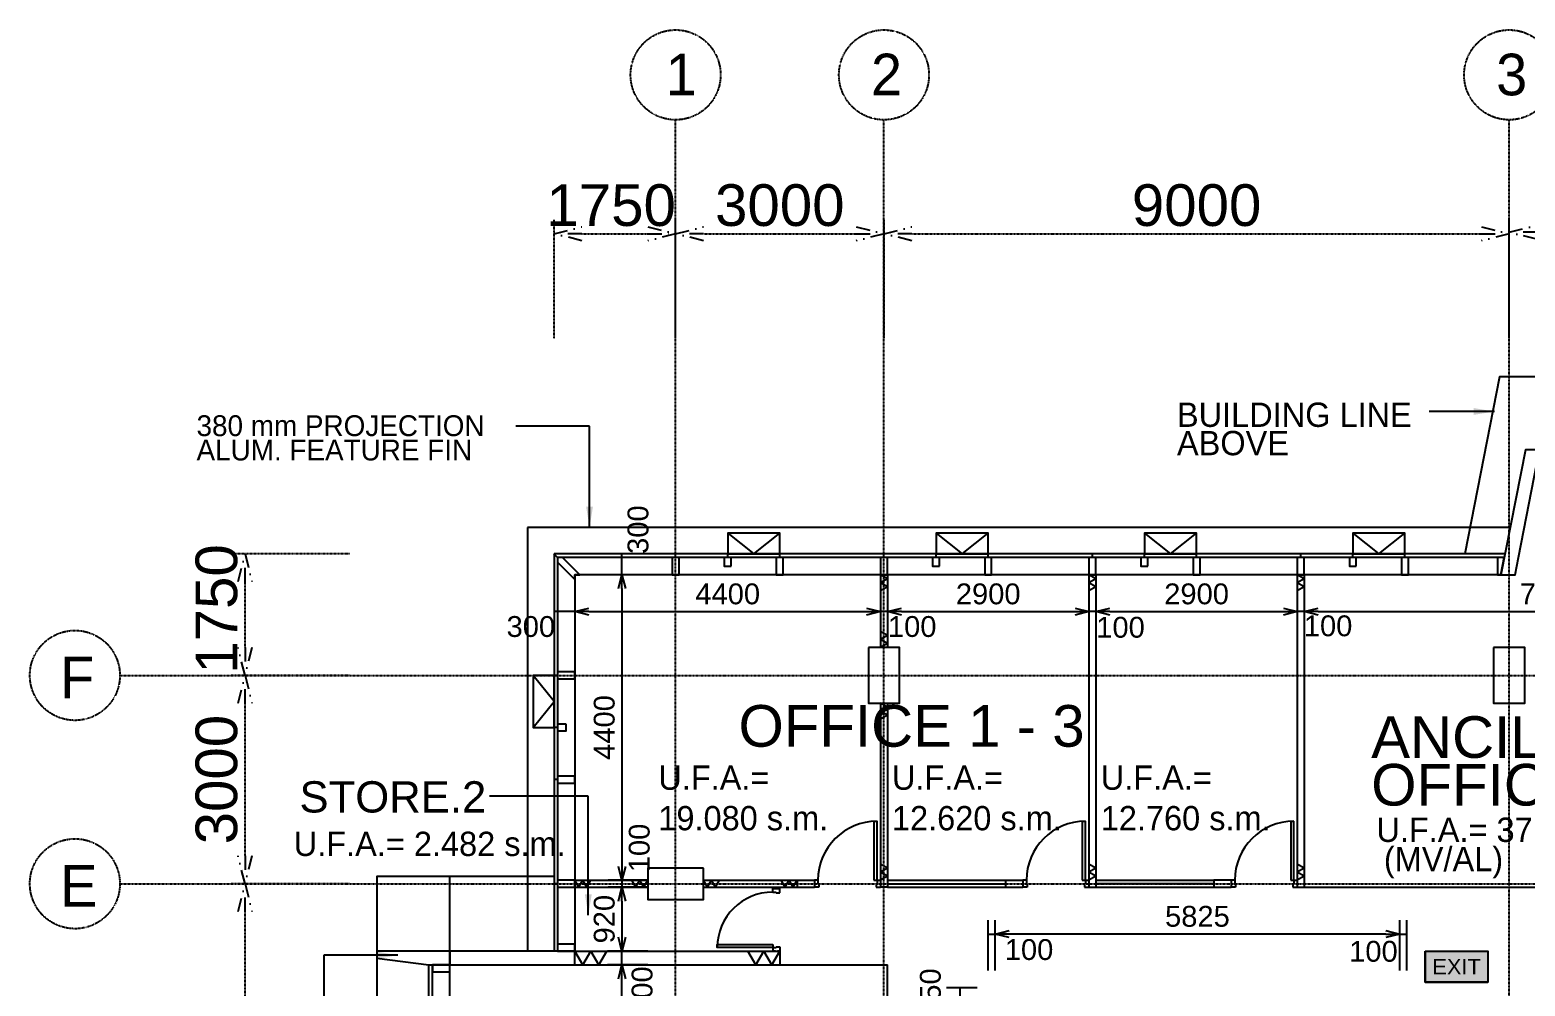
# Model space of a CAD drawing. Header units: millimetres. Extents: x 493 to 50177, y 313 to 55316.
# Drawn here: x 493 to 22018, y 38711 to 52480 of the extents above; entities that cross this region are included whole.
import ezdxf
from ezdxf.enums import TextEntityAlignment as Align

# ---------------------------------------------------------------- set-up
doc = ezdxf.new("R2010")
doc.units = ezdxf.units.MM
doc.linetypes.add('DASHDOT', pattern=[1, 0.5, -0.25, 0, -0.25])
doc.layers.get('0').update_dxf_attribs({"color": 8})
doc.layers.get('Defpoints').update_dxf_attribs({"color": 8})
for name, color, linetype in [('DLN020__', 8, 'DASHDOT'), ('DLN030', 8, 'Continuous'), ('DLN040__', 8, 'Continuous'), ('DLN041_1', 8, 'Continuous'), ('DLN041__', 8, 'Continuous'), ('DLN061__1', 8, 'Continuous'), ('DLN210__', 8, 'Continuous'), ('DLN220__', 8, 'Continuous'), ('DLN280__', 8, 'Continuous'), ('DLN314__', 8, 'Continuous'), ('DLN324__', 8, 'Continuous'), ('DLN325__', 8, 'Continuous'), ('DLN580__', 8, 'Continuous'), ('FITDOOR', 8, 'Continuous'), ('FS-10', 8, 'Continuous')]:
    doc.layers.add(name, color=color, linetype=linetype)
doc.styles.add('ROMANS', font='swissl.ttf')
doc.styles.add('SWIS721LT450', font='swissl.ttf')
doc.styles.add('SWIS721LT750', font='swissl.ttf')
doc.styles.add('test_IAS_STRUCTURE$0$A_IAS_GRID$0$Standard', font='txt')
doc.dimstyles.new('INTDIM', dxfattribs={"dimscale": 200, "dimtxt": 2.25, "dimasz": 1.5, "dimexe": 1, "dimexo": 0, "dimgap": 1, "dimtad": 1, "dimdec": 0, "dimrnd": 1, "dimzin": 1, "dimdsep": 46, "dimtxsty": 'SWIS721LT450', "dimcen": 1, "dimclrd": 256, "dimclre": 256, "dimclrt": 256, "dimaunit": 1, "dimadec": 3, "dimazin": 0, "dimtfac": 1, "dimtdec": 0, "dimtix": 1, "dimtmove": 2, "dimatfit": 0, "dimfxl": 1, "dimtolj": 1, "dimtzin": 0, "dimarcsym": 0})

# ---------------------------------------------------------------- blocks, each defined once
blk = doc.blocks.new('DIMARR')
for p, q in [((-1, 0.25), (0, 0)), ((-1, 0), (0, 0)), ((0, 0), (-1, -0.25))]:
    blk.add_line(p, q)
blk = doc.blocks.new('*D230')
at = {"layer": 'Defpoints', "color": 0, "transparency": 16777216}
for p in [(12789, 49545), (9789, 47837), (12789, 47837)]:
    blk.add_point(p, dxfattribs=at)
at = {"layer": 'DLN020__', "lineweight": -2, "transparency": 16777216}
for p, q in [((9789, 48037), (9789, 49745)), ((12789, 48037), (12789, 49745)), ((10189, 49545), (12389, 49545))]:
    blk.add_line(p, q, dxfattribs=at)
at = {"layer": 'DLN020__', "lineweight": -2, "transparency": 16777216, "xscale": 400, "yscale": 400, "zscale": 400, "rotation": 180}
blk.add_blockref('DIMARR', (9789, 49545), dxfattribs=at)
at = {"layer": 'DLN020__', "lineweight": -2, "transparency": 16777216, "xscale": 400, "yscale": 400, "zscale": 400}
blk.add_blockref('DIMARR', (12789, 49545), dxfattribs=at)
at = {"layer": 'DLN020__', "transparency": 16777216, "insert": (11289, 49953), "char_height": 600, "attachment_point": 5, "style": 'SWIS721LT450'}
blk.add_mtext('\\A1;3000', dxfattribs=at)
blk = doc.blocks.new('*D231')
at = {"layer": 'Defpoints', "color": 0, "transparency": 16777216}
for p in [(21789, 49545), (12789, 47837), (21789, 47837)]:
    blk.add_point(p, dxfattribs=at)
at = {"layer": 'DLN020__', "lineweight": -2, "transparency": 16777216}
for p, q in [((12789, 48037), (12789, 49745)), ((21789, 48037), (21789, 49745)), ((13189, 49545), (21389, 49545))]:
    blk.add_line(p, q, dxfattribs=at)
at = {"layer": 'DLN020__', "lineweight": -2, "transparency": 16777216, "xscale": 400, "yscale": 400, "zscale": 400, "rotation": 180}
blk.add_blockref('DIMARR', (12789, 49545), dxfattribs=at)
at = {"layer": 'DLN020__', "lineweight": -2, "transparency": 16777216, "xscale": 400, "yscale": 400, "zscale": 400}
blk.add_blockref('DIMARR', (21789, 49545), dxfattribs=at)
at = {"layer": 'DLN020__', "transparency": 16777216, "insert": (17289, 49953), "char_height": 600, "attachment_point": 5, "style": 'SWIS721LT450'}
blk.add_mtext('\\A1;9000', dxfattribs=at)
blk = doc.blocks.new('*D232')
at = {"layer": 'Defpoints', "color": 0, "transparency": 16777216}
for p in [(29289, 49566), (29289, 48158), (21789, 47837)]:
    blk.add_point(p, dxfattribs=at)
at = {"layer": 'DLN020__', "lineweight": -2, "transparency": 16777216}
for p, q in [((21789, 48037), (21789, 49766)), ((29289, 48358), (29289, 49766)), ((22189, 49566), (28889, 49566))]:
    blk.add_line(p, q, dxfattribs=at)
at = {"layer": 'DLN020__', "lineweight": -2, "transparency": 16777216, "xscale": 400, "yscale": 400, "zscale": 400, "rotation": 180}
blk.add_blockref('DIMARR', (21789, 49566), dxfattribs=at)
at = {"layer": 'DLN020__', "lineweight": -2, "transparency": 16777216, "xscale": 400, "yscale": 400, "zscale": 400}
blk.add_blockref('DIMARR', (29289, 49566), dxfattribs=at)
at = {"layer": 'DLN020__', "transparency": 16777216, "insert": (25539, 49975), "char_height": 600, "attachment_point": 5, "style": 'SWIS721LT450'}
blk.add_mtext('\\A1;7500', dxfattribs=at)
blk = doc.blocks.new('*D238')
at = {"layer": 'Defpoints', "color": 0, "transparency": 16777216}
for p in [(3590, 40185), (5299, 40185), (5299, 32685)]:
    blk.add_point(p, dxfattribs=at)
at = {"layer": 'DLN020__', "lineweight": -2, "transparency": 16777216}
for p, q in [((5099, 40185), (3390, 40185)), ((3590, 33085), (3590, 39785)), ((5099, 32685), (3390, 32685))]:
    blk.add_line(p, q, dxfattribs=at)
at = {"layer": 'DLN020__', "lineweight": -2, "transparency": 16777216, "xscale": 400, "yscale": 400, "zscale": 400}
for p, rotation in [((3590, 40185), 90), ((3590, 32685), 270)]:
    blk.add_blockref('DIMARR', p, dxfattribs=dict(at, rotation=rotation))
at = {"layer": 'DLN020__', "transparency": 16777216, "insert": (3182, 36435), "char_height": 600, "attachment_point": 5, "rotation": 90, "style": 'SWIS721LT450'}
blk.add_mtext('\\A1;7500', dxfattribs=at)
blk = doc.blocks.new('*D239')
at = {"layer": 'Defpoints', "color": 0, "transparency": 16777216}
for p in [(3590, 43185), (5299, 43185), (5299, 40185)]:
    blk.add_point(p, dxfattribs=at)
at = {"layer": 'DLN020__', "lineweight": -2, "transparency": 16777216}
for p, q in [((5099, 43185), (3390, 43185)), ((3590, 40585), (3590, 42785)), ((5099, 40185), (3390, 40185))]:
    blk.add_line(p, q, dxfattribs=at)
at = {"layer": 'DLN020__', "lineweight": -2, "transparency": 16777216, "xscale": 400, "yscale": 400, "zscale": 400}
for p, rotation in [((3590, 43185), 90), ((3590, 40185), 270)]:
    blk.add_blockref('DIMARR', p, dxfattribs=dict(at, rotation=rotation))
at = {"layer": 'DLN020__', "transparency": 16777216, "insert": (3182, 41685), "char_height": 600, "attachment_point": 5, "rotation": 90, "style": 'SWIS721LT450'}
blk.add_mtext('\\A1;3000', dxfattribs=at)
blk = doc.blocks.new('*D240')
at = {"layer": 'Defpoints', "color": 0, "transparency": 16777216}
for p in [(9789, 49545), (8039, 47837), (9789, 47837)]:
    blk.add_point(p, dxfattribs=at)
at = {"layer": 'DLN020__', "lineweight": -2, "transparency": 16777216}
for p, q in [((8039, 48037), (8039, 49745)), ((9789, 48037), (9789, 49745)), ((8439, 49545), (9389, 49545))]:
    blk.add_line(p, q, dxfattribs=at)
at = {"layer": 'DLN020__', "lineweight": -2, "transparency": 16777216, "xscale": 400, "yscale": 400, "zscale": 400, "rotation": 180}
blk.add_blockref('DIMARR', (8039, 49545), dxfattribs=at)
at = {"layer": 'DLN020__', "lineweight": -2, "transparency": 16777216, "xscale": 400, "yscale": 400, "zscale": 400}
blk.add_blockref('DIMARR', (9789, 49545), dxfattribs=at)
at = {"layer": 'DLN020__', "transparency": 16777216, "insert": (8861, 49953), "char_height": 600, "attachment_point": 5, "style": 'SWIS721LT450'}
blk.add_mtext('\\A1;1750', dxfattribs=at)
blk = doc.blocks.new('*D242')
at = {"layer": 'Defpoints', "color": 0, "transparency": 16777216}
for p in [(3590, 44935), (5299, 44935), (5299, 43185)]:
    blk.add_point(p, dxfattribs=at)
at = {"layer": 'DLN020__', "lineweight": -2, "transparency": 16777216}
for p, q in [((5099, 44935), (3390, 44935)), ((3590, 43585), (3590, 44535)), ((5099, 43185), (3390, 43185))]:
    blk.add_line(p, q, dxfattribs=at)
at = {"layer": 'DLN020__', "lineweight": -2, "transparency": 16777216, "xscale": 400, "yscale": 400, "zscale": 400}
for p, rotation in [((3590, 44935), 90), ((3590, 43185), 270)]:
    blk.add_blockref('DIMARR', p, dxfattribs=dict(at, rotation=rotation))
at = {"layer": 'DLN020__', "transparency": 16777216, "insert": (3182, 44142), "char_height": 600, "attachment_point": 5, "rotation": 90, "style": 'SWIS721LT450'}
blk.add_mtext('\\A1;1750', dxfattribs=at)
blk = doc.blocks.new('DR1CR2')
at = {"layer": 'FITDOOR'}
for p, q in [((-50, 0), (-50, -50)), ((-50, 0), (0, 0)), ((0, 0), (0, -25)), ((-62.5, -50), (-50, -50)), ((-62.5, -50), (-62.5, -100)), ((-62.5, -100), (0, -100)), ((-12, -25), (0, -25)), ((-12, -75), (0, -75)), ((0, -75), (0, -100))]:
    blk.add_line(p, q, dxfattribs=at)
blk = doc.blocks.new('DR1AD')
at = {"layer": 'FITDOOR'}
for p, q in [((-45, 1), (0, 1)), ((-45, 1), (-45, 0)), ((0, 0), (0, 1)), ((-45, 0), (0, 0))]:
    blk.add_line(p, q, dxfattribs=at)
blk = doc.blocks.new('DR1AM')
at = {"layer": 'FITDOOR'}
blk.add_arc((0, 0), 1, 90, 180, dxfattribs=at)
blk = doc.blocks.new('DR1CL2')
at = {"layer": 'FITDOOR'}
for p, q in [((50, 0), (0, 0)), ((0, 0), (0, -25)), ((50, 0), (50, -50)), ((12, -25), (0, -25)), ((0, -75), (0, -100)), ((12, -75), (0, -75)), ((62.5, -100), (0, -100)), ((62.5, -50), (50, -50)), ((62.5, -50), (62.5, -100))]:
    blk.add_line(p, q, dxfattribs=at)
blk = doc.blocks.new('*D257')
at = {"layer": 'Defpoints', "color": 0, "transparency": 16777216}
for p in [(8339, 44685), (12739, 44685), (12739, 44103)]:
    blk.add_point(p, dxfattribs=at)
at = {"layer": 'DLN030', "lineweight": -2, "transparency": 16777216}
for p, q in [((8339, 44485), (8339, 43903)), ((12739, 44485), (12739, 43903)), ((8539, 44103), (12539, 44103))]:
    blk.add_line(p, q, dxfattribs=at)
at = {"layer": 'DLN030', "lineweight": -2, "transparency": 16777216, "xscale": 200, "yscale": 200, "zscale": 200, "rotation": 180}
blk.add_blockref('DIMARR', (8339, 44103), dxfattribs=at)
at = {"layer": 'DLN030', "lineweight": -2, "transparency": 16777216, "xscale": 200, "yscale": 200, "zscale": 200}
blk.add_blockref('DIMARR', (12739, 44103), dxfattribs=at)
at = {"layer": 'DLN030', "transparency": 16777216, "insert": (10539, 44357), "char_height": 300, "attachment_point": 5, "style": 'SWIS721LT450'}
blk.add_mtext('\\A1;4400', dxfattribs=at)
blk = doc.blocks.new('*D258')
at = {"layer": 'Defpoints', "color": 0, "transparency": 16777216}
for p in [(12739, 44685), (12839, 44685), (12739, 44103)]:
    blk.add_point(p, dxfattribs=at)
at = {"layer": 'DLN030', "lineweight": -2, "transparency": 16777216}
for p, q in [((12739, 44485), (12739, 43903)), ((12839, 44485), (12839, 43903)), ((12839, 44103), (12739, 44103))]:
    blk.add_line(p, q, dxfattribs=at)
at = {"layer": 'DLN030', "transparency": 16777216, "insert": (13195, 43887), "char_height": 300, "attachment_point": 5, "style": 'SWIS721LT450'}
blk.add_mtext('\\A1;100', dxfattribs=at)
blk = doc.blocks.new('*D259')
at = {"layer": 'Defpoints', "color": 0, "transparency": 16777216}
for p in [(12839, 44685), (15739, 44685), (15739, 44103)]:
    blk.add_point(p, dxfattribs=at)
at = {"layer": 'DLN030', "lineweight": -2, "transparency": 16777216}
for p, q in [((12839, 44485), (12839, 43903)), ((15739, 44485), (15739, 43903)), ((13039, 44103), (15539, 44103))]:
    blk.add_line(p, q, dxfattribs=at)
at = {"layer": 'DLN030', "lineweight": -2, "transparency": 16777216, "xscale": 200, "yscale": 200, "zscale": 200, "rotation": 180}
blk.add_blockref('DIMARR', (12839, 44103), dxfattribs=at)
at = {"layer": 'DLN030', "lineweight": -2, "transparency": 16777216, "xscale": 200, "yscale": 200, "zscale": 200}
blk.add_blockref('DIMARR', (15739, 44103), dxfattribs=at)
at = {"layer": 'DLN030', "transparency": 16777216, "insert": (14289, 44357), "char_height": 300, "attachment_point": 5, "style": 'SWIS721LT450'}
blk.add_mtext('\\A1;2900', dxfattribs=at)
blk = doc.blocks.new('*D260')
at = {"layer": 'Defpoints', "color": 0, "transparency": 16777216}
for p in [(15739, 44685), (15839, 44685), (15739, 44103)]:
    blk.add_point(p, dxfattribs=at)
at = {"layer": 'DLN030', "lineweight": -2, "transparency": 16777216}
for p, q in [((15739, 44485), (15739, 43903)), ((15839, 44485), (15839, 43903)), ((15839, 44103), (15739, 44103))]:
    blk.add_line(p, q, dxfattribs=at)
at = {"layer": 'DLN030', "transparency": 16777216, "insert": (16194, 43876), "char_height": 300, "attachment_point": 5, "style": 'SWIS721LT450'}
blk.add_mtext('\\A1;100', dxfattribs=at)
blk = doc.blocks.new('*D261')
at = {"layer": 'Defpoints', "color": 0, "transparency": 16777216}
for p in [(15839, 44685), (18739, 44685), (18739, 44103)]:
    blk.add_point(p, dxfattribs=at)
at = {"layer": 'DLN030', "lineweight": -2, "transparency": 16777216}
for p, q in [((15839, 44485), (15839, 43903)), ((18739, 44485), (18739, 43903)), ((16039, 44103), (18539, 44103))]:
    blk.add_line(p, q, dxfattribs=at)
at = {"layer": 'DLN030', "lineweight": -2, "transparency": 16777216, "xscale": 200, "yscale": 200, "zscale": 200, "rotation": 180}
blk.add_blockref('DIMARR', (15839, 44103), dxfattribs=at)
at = {"layer": 'DLN030', "lineweight": -2, "transparency": 16777216, "xscale": 200, "yscale": 200, "zscale": 200}
blk.add_blockref('DIMARR', (18739, 44103), dxfattribs=at)
at = {"layer": 'DLN030', "transparency": 16777216, "insert": (17289, 44357), "char_height": 300, "attachment_point": 5, "style": 'SWIS721LT450'}
blk.add_mtext('\\A1;2900', dxfattribs=at)
blk = doc.blocks.new('*D262')
at = {"layer": 'Defpoints', "color": 0, "transparency": 16777216}
for p in [(18739, 44685), (18839, 44685), (18739, 44103)]:
    blk.add_point(p, dxfattribs=at)
at = {"layer": 'DLN030', "lineweight": -2, "transparency": 16777216}
for p, q in [((18739, 44485), (18739, 43903)), ((18839, 44485), (18839, 43903)), ((18839, 44103), (18739, 44103))]:
    blk.add_line(p, q, dxfattribs=at)
at = {"layer": 'DLN030', "transparency": 16777216, "insert": (19182, 43897), "char_height": 300, "attachment_point": 5, "style": 'SWIS721LT450'}
blk.add_mtext('\\A1;100', dxfattribs=at)
blk = doc.blocks.new('*D263')
at = {"layer": 'Defpoints', "color": 0, "transparency": 16777216}
for p in [(18839, 44685), (25975, 44685), (25975, 44103)]:
    blk.add_point(p, dxfattribs=at)
at = {"layer": 'DLN030', "lineweight": -2, "transparency": 16777216}
for p, q in [((18839, 44485), (18839, 43903)), ((25975, 44485), (25975, 43903)), ((19039, 44103), (25775, 44103))]:
    blk.add_line(p, q, dxfattribs=at)
at = {"layer": 'DLN030', "lineweight": -2, "transparency": 16777216, "xscale": 200, "yscale": 200, "zscale": 200, "rotation": 180}
blk.add_blockref('DIMARR', (18839, 44103), dxfattribs=at)
at = {"layer": 'DLN030', "lineweight": -2, "transparency": 16777216, "xscale": 200, "yscale": 200, "zscale": 200}
blk.add_blockref('DIMARR', (25975, 44103), dxfattribs=at)
at = {"layer": 'DLN030', "transparency": 16777216, "insert": (22407, 44357), "char_height": 300, "attachment_point": 5, "style": 'SWIS721LT450'}
blk.add_mtext('\\A1;7136', dxfattribs=at)
blk = doc.blocks.new('*D284')
at = {"layer": 'Defpoints', "color": 0, "transparency": 16777216}
for p in [(9017, 39015), (9590, 39015), (9590, 31365)]:
    blk.add_point(p, dxfattribs=at)
at = {"layer": 'DLN030', "lineweight": -2, "transparency": 16777216}
for p, q in [((9390, 39015), (8817, 39015)), ((9017, 31565), (9017, 38815)), ((9390, 31365), (8817, 31365))]:
    blk.add_line(p, q, dxfattribs=at)
at = {"layer": 'DLN030', "lineweight": -2, "transparency": 16777216, "xscale": 200, "yscale": 200, "zscale": 200}
for p, rotation in [((9017, 39015), 90), ((9017, 31365), 270)]:
    blk.add_blockref('DIMARR', p, dxfattribs=dict(at, rotation=rotation))
at = {"layer": 'DLN030', "transparency": 16777216, "insert": (8763, 35190), "char_height": 300, "attachment_point": 5, "rotation": 90, "style": 'SWIS721LT450'}
blk.add_mtext('\\A1;7650', dxfattribs=at)
blk = doc.blocks.new('*D285')
at = {"layer": 'Defpoints', "color": 0, "transparency": 16777216}
for p in [(9581, 39215), (9008, 39015), (9581, 39015)]:
    blk.add_point(p, dxfattribs=at)
at = {"layer": 'DLN030', "lineweight": -2, "transparency": 16777216}
for p, q in [((9381, 39215), (8808, 39215)), ((9008, 39215), (9008, 39015)), ((9381, 39015), (8808, 39015))]:
    blk.add_line(p, q, dxfattribs=at)
at = {"layer": 'DLN030', "transparency": 16777216, "insert": (9308, 38646), "char_height": 300, "attachment_point": 5, "rotation": 90, "style": 'SWIS721LT450'}
blk.add_mtext('\\A1;200', dxfattribs=at)
blk = doc.blocks.new('*D286')
at = {"layer": 'Defpoints', "color": 0, "transparency": 16777216}
for p in [(9590, 40135), (9017, 39215), (9590, 39215)]:
    blk.add_point(p, dxfattribs=at)
at = {"layer": 'DLN030', "lineweight": -2, "transparency": 16777216}
for p, q in [((9390, 40135), (8817, 40135)), ((9017, 39935), (9017, 39415)), ((9390, 39215), (8817, 39215))]:
    blk.add_line(p, q, dxfattribs=at)
at = {"layer": 'DLN030', "lineweight": -2, "transparency": 16777216, "xscale": 200, "yscale": 200, "zscale": 200}
for p, rotation in [((9017, 40135), 90), ((9017, 39215), 270)]:
    blk.add_blockref('DIMARR', p, dxfattribs=dict(at, rotation=rotation))
at = {"layer": 'DLN030', "transparency": 16777216, "insert": (8763, 39675), "char_height": 300, "attachment_point": 5, "rotation": 90, "style": 'SWIS721LT450'}
blk.add_mtext('\\A1;920', dxfattribs=at)
blk = doc.blocks.new('*D301')
at = {"layer": 'Defpoints', "color": 0, "transparency": 16777216}
for p in [(9590, 44635), (9017, 40235), (9590, 40235)]:
    blk.add_point(p, dxfattribs=at)
at = {"layer": 'DLN030', "lineweight": -2, "transparency": 16777216}
for p, q in [((9390, 44635), (8817, 44635)), ((9017, 44435), (9017, 40435)), ((9390, 40235), (8817, 40235))]:
    blk.add_line(p, q, dxfattribs=at)
at = {"layer": 'DLN030', "lineweight": -2, "transparency": 16777216, "xscale": 200, "yscale": 200, "zscale": 200}
for p, rotation in [((9017, 44635), 90), ((9017, 40235), 270)]:
    blk.add_blockref('DIMARR', p, dxfattribs=dict(at, rotation=rotation))
at = {"layer": 'DLN030', "transparency": 16777216, "insert": (8763, 42435), "char_height": 300, "attachment_point": 5, "rotation": 90, "style": 'SWIS721LT450'}
blk.add_mtext('\\A1;4400', dxfattribs=at)
blk = doc.blocks.new('*D302')
at = {"layer": 'Defpoints', "color": 0, "transparency": 16777216}
for p in [(9017, 44935), (9590, 44935), (9590, 44635)]:
    blk.add_point(p, dxfattribs=at)
at = {"layer": 'DLN030', "lineweight": -2, "transparency": 16777216}
for p, q in [((9390, 44935), (8817, 44935)), ((9017, 44635), (9017, 44935)), ((9390, 44635), (8817, 44635))]:
    blk.add_line(p, q, dxfattribs=at)
at = {"layer": 'DLN030', "transparency": 16777216, "insert": (9249, 45284), "char_height": 300, "attachment_point": 5, "rotation": 90, "style": 'SWIS721LT450'}
blk.add_mtext('\\A1;300', dxfattribs=at)
blk = doc.blocks.new('*D303')
at = {"layer": 'Defpoints', "color": 0, "transparency": 16777216}
for p in [(8039, 44685), (8339, 44685), (8039, 44103)]:
    blk.add_point(p, dxfattribs=at)
at = {"layer": 'DLN030', "lineweight": -2, "transparency": 16777216}
for p, q in [((8039, 44485), (8039, 43903)), ((8339, 44485), (8339, 43903)), ((8339, 44103), (8039, 44103))]:
    blk.add_line(p, q, dxfattribs=at)
at = {"layer": 'DLN030', "transparency": 16777216, "insert": (7705, 43887), "char_height": 300, "attachment_point": 5, "style": 'SWIS721LT450'}
blk.add_mtext('\\A1;300', dxfattribs=at)
blk = doc.blocks.new('*D325')
at = {"layer": 'Defpoints', "color": 0, "transparency": 16777216}
for p in [(9017, 40135), (9590, 40235), (9590, 40135)]:
    blk.add_point(p, dxfattribs=at)
at = {"layer": 'DLN030', "lineweight": -2, "transparency": 16777216}
for p, q in [((9390, 40235), (8817, 40235)), ((9390, 40135), (8817, 40135)), ((9017, 40235), (9017, 40135))]:
    blk.add_line(p, q, dxfattribs=at)
at = {"layer": 'DLN030', "transparency": 16777216, "insert": (9267, 40700), "char_height": 300, "attachment_point": 5, "rotation": 90, "style": 'SWIS721LT450'}
blk.add_mtext('\\A1;100', dxfattribs=at)
blk = doc.blocks.new('FSEX-V01')
at = {"layer": 'DLN580__'}
for p, q in [((0, 300), (0, 0)), ((0, 300), (600, 300)), ((600, 300), (600, 0)), ((0, 0), (600, 0))]:
    blk.add_line(p, q, dxfattribs=at)
at = {"layer": 'DLN580__', "style": 'ROMANS'}
blk.add_text('EXIT', height=150, dxfattribs=at).set_placement((300, 150), align=Align.MIDDLE)
blk = doc.blocks.new('*D360')
at = {"layer": 'Defpoints', "color": 0, "transparency": 16777216}
for p in [(14389, 39460), (14289, 38737), (14389, 38737)]:
    blk.add_point(p, dxfattribs=at)
at = {"layer": 'DLN030', "lineweight": -2, "transparency": 16777216}
for p, q in [((14289, 38937), (14289, 39660)), ((14389, 38937), (14389, 39660)), ((14289, 39460), (14389, 39460))]:
    blk.add_line(p, q, dxfattribs=at)
at = {"layer": 'DLN030', "transparency": 16777216, "insert": (14877, 39235), "char_height": 300, "attachment_point": 5, "style": 'SWIS721LT450'}
blk.add_mtext('\\A1;100', dxfattribs=at)
blk = doc.blocks.new('*D362')
at = {"layer": 'Defpoints', "color": 0, "transparency": 16777216}
for p in [(14389, 39460), (14389, 38737), (20214, 38737)]:
    blk.add_point(p, dxfattribs=at)
at = {"layer": 'DLN030', "lineweight": -2, "transparency": 16777216}
for p, q in [((14389, 38937), (14389, 39660)), ((20214, 38937), (20214, 39660)), ((20014, 39460), (14589, 39460))]:
    blk.add_line(p, q, dxfattribs=at)
at = {"layer": 'DLN030', "lineweight": -2, "transparency": 16777216, "xscale": 200, "yscale": 200, "zscale": 200, "rotation": 180}
blk.add_blockref('DIMARR', (14389, 39460), dxfattribs=at)
at = {"layer": 'DLN030', "lineweight": -2, "transparency": 16777216, "xscale": 200, "yscale": 200, "zscale": 200}
blk.add_blockref('DIMARR', (20214, 39460), dxfattribs=at)
at = {"layer": 'DLN030', "transparency": 16777216, "insert": (17301, 39714), "char_height": 300, "attachment_point": 5, "style": 'SWIS721LT450'}
blk.add_mtext('\\A1;5825', dxfattribs=at)
blk = doc.blocks.new('*D363')
at = {"layer": 'Defpoints', "color": 0, "transparency": 16777216}
for p in [(20314, 39460), (20214, 38737), (20314, 38737)]:
    blk.add_point(p, dxfattribs=at)
at = {"layer": 'DLN030', "lineweight": -2, "transparency": 16777216}
for p, q in [((20214, 38937), (20214, 39660)), ((20314, 38937), (20314, 39660)), ((20214, 39460), (20314, 39460))]:
    blk.add_line(p, q, dxfattribs=at)
at = {"layer": 'DLN030', "transparency": 16777216, "insert": (19835, 39210), "char_height": 300, "attachment_point": 5, "style": 'SWIS721LT450'}
blk.add_mtext('\\A1;100', dxfattribs=at)
blk = doc.blocks.new('*D372')
at = {"layer": 'Defpoints', "color": 0, "transparency": 16777216}
for p in [(13887, 38685), (14329, 38685), (14329, 38435)]:
    blk.add_point(p, dxfattribs=at)
at = {"layer": 'DLN030', "lineweight": -2, "transparency": 16777216}
for p, q in [((14129, 38685), (13687, 38685)), ((13887, 38435), (13887, 38685)), ((14129, 38435), (13687, 38435))]:
    blk.add_line(p, q, dxfattribs=at)
at = {"layer": 'DLN030', "transparency": 16777216, "insert": (13458, 38617), "char_height": 300, "attachment_point": 5, "rotation": 90, "style": 'SWIS721LT450'}
blk.add_mtext('\\A1;250', dxfattribs=at)
blk = doc.blocks.new('A$C75032E79')
at = {"layer": 'DLN314__', "ltscale": 0.05}
blk.add_lwpolyline([(-750, 0), (0, 0), (0, 300), (-750, 300)], close=True, dxfattribs=at)
blk.add_lwpolyline([(-750, 300), (-375, 0), (0, 300)], dxfattribs=at)
blk = doc.blocks.new('MAGENTA')
at = {"layer": 'DLN314__'}
blk.add_line((-212508, -468222), (-212508, -468172), dxfattribs=at)
blk.add_lwpolyline([(-212458, -468472), (-212458, -468222), (-212558, -468222), (-212558, -468472)], close=True, dxfattribs=at)
blk = doc.blocks.new('MAGETA-2')
at = {"layer": 'DLN314__'}
blk.add_line((-211908, -468637), (-211908, -468587), dxfattribs=at)
blk.add_lwpolyline([(-211858, -468762), (-211858, -468637), (-211958, -468637), (-211958, -468762)], close=True, dxfattribs=at)
blk = doc.blocks.new('MAGENTA-3')
at = {"layer": 'DLN314__'}
blk.add_line((-214208, -468222), (-214258, -468172), dxfattribs=at)
blk.add_lwpolyline([(-213958, -468543), (-213958, -468472), (-213887, -468472), (-214137, -468222), (-214208, -468222), (-214208, -468293)], close=True, dxfattribs=at)
blk = doc.blocks.new('w')
at = {"layer": 'DLN061__1'}
for p, q in [((-380707, -515975), (-380854, -515719)), ((-380707, -515975), (-380559, -515719)), ((-380411, -515975), (-380559, -515719)), ((-380411, -515975), (-380263, -515719))]:
    blk.add_line(p, q, dxfattribs=at)

msp = doc.modelspace()

# ---------------------------------------------------------------- hatches: boundary and pattern name
at = {"layer": 'FS-10'}
msp.add_hatch(color=256, dxfattribs=at).paths.add_polyline_path([(20581.8, 39215.7), (21481.8, 39215.7), (21481.8, 38765.7), (20581.8, 38765.7)])

# ---------------------------------------------------------------- linework, layer by layer
at = {"layer": 'DLN020__'}
for p, q in [((9788.6, 5935), (9788.6, 51185)), ((9788.6, 5935), (9788.6, 51185)), ((12788.6, 5935), (12788.6, 51185)), ((21788.6, 5935), (21788.6, 51185)), ((1788.6, 43185), (45540.1, 43185)), ((1788.6, 40185), (45540.1, 40185))]:
    msp.add_line(p, q, dxfattribs=at)
for centre in [(9788.6, 51832.7), (12788.6, 51832.7), (21788.6, 51832.7), (1141, 43185), (1141, 40185)]:
    msp.add_circle(centre, 647.6, dxfattribs=at)
at = {"layer": 'DLN210__'}
for p, q in [((6538.6, 39215), (6538.6, 40291.3)), ((5488.6, 39115), (5488.6, 36315))]:
    msp.add_line(p, q, dxfattribs=at)
msp.add_lwpolyline([(8038.6, 40291.3), (5488.6, 40291.3), (5488.6, 39215)], dxfattribs=at)
msp.add_lwpolyline([(6538.6, 39215), (5488.6, 39215), (5488.6, 39115), (6238.6, 39015), (6538.6, 39015)], close=True, dxfattribs=at)
at = {"layer": 'DLN220__'}
for p, q in [((12738.6, 44635), (12738.6, 43585)), ((12838.6, 44635), (12838.6, 43585)), ((15738.6, 44635), (15738.6, 40135)), ((15838.6, 44635), (15838.6, 40135)), ((18738.6, 44635), (18738.6, 40135)), ((18838.6, 44635), (18838.6, 40135)), ((12738.6, 42785), (12738.6, 40135)), ((12838.6, 42785), (12838.6, 40135)), ((8338.6, 40235), (9388.6, 40235)), ((8338.6, 40135), (9388.6, 40135)), ((10188.6, 40235), (11788.6, 40235)), ((10188.6, 40135), (11788.6, 40135)), ((11188.6, 40115), (11288.6, 40115)), ((11538.6, 40235), (11538.6, 40135)), ((11788.6, 40235), (11788.6, 40135)), ((12838.6, 40135), (12738.6, 40135)), ((14538.6, 40235), (14788.6, 40235)), ((14538.6, 40235), (14538.6, 40135)), ((14538.6, 40135), (14788.6, 40135)), ((14788.6, 40235), (14788.6, 40135)), ((14788.6, 40235), (14788.6, 40135)), ((14788.6, 40235), (14788.6, 40135)), ((15738.6, 40135), (15838.6, 40135)), ((17538.6, 40235), (17538.6, 40135)), ((17788.6, 40235), (17538.6, 40235)), ((17538.6, 40135), (17788.6, 40135)), ((17788.6, 40235), (17788.6, 40135)), ((17788.6, 40235), (17788.6, 40135)), ((17788.6, 40235), (17788.6, 40135)), ((18738.6, 40135), (18838.6, 40135)), ((8338.6, 39215), (11288.6, 39215)), ((11288.6, 39215), (11288.6, 39015)), ((8338.6, 39015), (11288.6, 39015))]:
    msp.add_line(p, q, dxfattribs=at)
at = {"layer": 'DLN220__', "ltscale": 0.05}
for p, q in [((18838.6, 40135), (25083.7, 40135)), ((11288.6, 39015), (12838.6, 39015)), ((12838.6, 31365), (12838.6, 39015))]:
    msp.add_line(p, q, dxfattribs=at)
msp.add_lwpolyline([(22228.6, 47485), (21648.6, 47485), (21148.6, 44935)], dxfattribs=at)
at = {"layer": 'DLN280__'}
for points in [[(22226.6, 46435), (22022.8, 46435), (21669.8, 44635), (21873.6, 44635), (21922.7, 44885)], [(12563.6, 43585), (12563.6, 42785), (13013.6, 42785), (13013.6, 43585)], [(21563.6, 43585), (21563.6, 42785), (22013.6, 42785), (22013.6, 43585)], [(10188.6, 40410), (9388.6, 40410), (9388.6, 39960), (10188.6, 39960)], [(8338.6, 39215), (8088.6, 39215), (6538.6, 39215), (6538.6, 39015), (8338.6, 39015)]]:
    msp.add_lwpolyline(points, close=True, dxfattribs=at)
at = {"layer": 'DLN314__'}
for p, q in [((21803.2, 45315), (7658.6, 45315)), ((7658.6, 45315), (7658.6, 39215)), ((8038.6, 44935), (8038.6, 39215)), ((21728.6, 44935), (8038.6, 44935)), ((8088.6, 44885), (8088.6, 39215)), ((21718.8, 44885), (8088.6, 44885)), ((8338.6, 44635), (8338.6, 39215)), ((21669.8, 44635), (8338.6, 44635)), ((6238.6, 36415), (6238.6, 39015)), ((6288.6, 36415), (6288.6, 39015)), ((6538.6, 36415), (6538.6, 39015))]:
    msp.add_line(p, q, dxfattribs=at)
for points in [[(21669.8, 44635), (21718.8, 44885), (21619.8, 44885), (21619.8, 44635)], [(8338.6, 39315), (8088.6, 39315), (8088.6, 39215), (8338.6, 39215)], [(6538.6, 39015), (6288.6, 39015), (6288.6, 38915), (6538.6, 38915)]]:
    msp.add_lwpolyline(points, close=True, dxfattribs=at)
at = {"layer": 'DLN324__'}
for p, q in [((12838.6, 40235), (14538.6, 40235)), ((12838.6, 40185), (14538.6, 40185)), ((12838.6, 40135), (14538.6, 40135)), ((15838.6, 40235), (17538.6, 40235)), ((17538.6, 40185), (15838.6, 40185)), ((15838.6, 40135), (17538.6, 40135))]:
    msp.add_line(p, q, dxfattribs=at)
at = {"layer": 'DLN325__'}
msp.add_lwpolyline([(11188.6, 39310), (11188.6, 39265), (10388.6, 39265), (10388.6, 39310)], close=True, dxfattribs=at)
msp.add_arc((11188.6, 39265), 800, 90, 180, dxfattribs=at)
at = {"layer": 'FS-10'}
msp.add_lwpolyline([(20581.8, 39215.7), (21481.8, 39215.7), (21481.8, 38765.7), (20581.8, 38765.7)], close=True, dxfattribs=at)

# ---------------------------------------------------------------- block references
at = {"layer": 'DLN061__1', "xscale": 0.390625, "yscale": 0.390625, "zscale": 0.390625, "rotation": 90}
for p in [(-188714.3, 193175.3), (-185714.3, 193175.3), (-182714.3, 193175.3), (-188714.3, 192356.3), (-188714.3, 191325.3), (-188714.3, 189006.3), (-185714.3, 189006.3), (-182714.3, 189006.3)]:
    msp.add_blockref('w', p, dxfattribs=at)
at = {"layer": 'DLN061__1'}
for p, xscale, yscale, zscale in [((157109.9, 241687.9), 0.390625, 0.390625, 0.390625), ((157929, 241687.9), 0.390625, 0.390625, 0.390625), ((158959.9, 241687.9), 0.390625, 0.390625, 0.390625), ((160079, 241687.9), 0.390625, 0.390625, 0.390625), ((305881.2, 442120.8), 0.78125, 0.78125, 0.78125), ((308369.3, 442120.8), 0.78125, 0.78125, 0.78125)]:
    msp.add_blockref('w', p, dxfattribs=dict(at, xscale=xscale, yscale=yscale, zscale=zscale))
at = {"layer": 'DLN314__', "ltscale": 0.05}
for p in [(11288.6, 44935), (14288.6, 44935), (17288.6, 44935), (20288.6, 44935)]:
    msp.add_blockref('A$C75032E79', p, dxfattribs=at)
at = {"layer": 'DLN314__'}
for name, p in [('MAGENTA-3', (222296.2, 513107)), ('MAGENTA', (222296.2, 513107)), ('MAGETA-2', (222446.4, 513521.8)), ('MAGENTA', (223796.2, 513107)), ('MAGENTA', (225296.2, 513107)), ('MAGETA-2', (225446.4, 513521.8)), ('MAGENTA', (226796.2, 513107)), ('MAGENTA', (228296.2, 513107)), ('MAGETA-2', (228446.4, 513521.8)), ('MAGENTA', (229796.2, 513107)), ('MAGENTA', (231296.2, 513107)), ('MAGETA-2', (231446.4, 513521.8)), ('MAGENTA', (232796.2, 513107))]:
    msp.add_blockref(name, p, dxfattribs=at)
at = {"layer": 'DLN314__', "ltscale": 0.05, "rotation": 90}
msp.add_blockref('A$C75032E79', (8038.6, 43185), dxfattribs=at)
at = {"layer": 'DLN314__', "rotation": 90}
for name, p in [('MAGENTA', (-460133.3, 255692.5)), ('MAGETA-2', (-460548.2, 254342.8)), ('MAGENTA', (-460133.3, 254192.5)), ('MAGENTA', (-460133.3, 252692.5))]:
    msp.add_blockref(name, p, dxfattribs=at)
at = {"layer": 'DLN325__', "xscale": 850, "yscale": 850, "zscale": 850}
for p in [(12688.6, 40235), (15688.6, 40235), (18688.6, 40235)]:
    msp.add_blockref('DR1AM', p, dxfattribs=at)
at = {"layer": 'DLN325__', "yscale": 850}
for p in [(12688.6, 40235), (15688.6, 40235), (18688.6, 40235)]:
    msp.add_blockref('DR1AD', p, dxfattribs=at)
at = {"layer": 'DLN325__', "xscale": -1, "rotation": 90}
for name, p in [('DR1CL2', (11188.6, 40115)), ('DR1CR2', (11188.6, 39215))]:
    msp.add_blockref(name, p, dxfattribs=at)
at = {"layer": 'DLN325__'}
for name, p in [('DR1CL2', (11788.6, 40235)), ('DR1CR2', (12738.6, 40235)), ('DR1CL2', (14788.6, 40235)), ('DR1CR2', (15738.6, 40235)), ('DR1CL2', (17788.6, 40235)), ('DR1CR2', (18738.6, 40235))]:
    msp.add_blockref(name, p, dxfattribs=at)
at = {"layer": 'DLN580__', "xscale": 1.5, "yscale": 1.5, "zscale": 1.5}
msp.add_blockref('FSEX-V01', (20581.8, 38765.7), dxfattribs=at)

# ---------------------------------------------------------------- texts
at = {"layer": 'DLN020__', "char_height": 600, "width": 17069.008, "attachment_point": 1, "style": 'test_IAS_STRUCTURE$0$A_IAS_GRID$0$Standard'}
for s, insert in [('1', (9645.4, 52137.9)), ('2', (12601.9, 52137.9)), ('3', (21601.9, 52137.9)), ('F', (930.1, 43455.8)), ('E', (930.1, 40455.8))]:
    msp.add_mtext(s, dxfattribs=dict(at, insert=insert))
at = {"layer": 'DLN040__', "attachment_point": 7, "line_spacing_factor": 0.7, "style": 'SWIS721LT750'}
for s, insert, char_height, width in [('{\\fUnivers|b0|i0|c0|p34;380 mm PROJECTION ALUM. FEATURE FIN}', (2892.3, 46276.6), 300, 4867.131), ('{\\fUnivers|b0|i0|c0|p34;BUILDING LINE ABOVE}', (17006.3, 46350.4), 350, 3856.528)]:
    msp.add_mtext(s, dxfattribs=dict(at, insert=insert, char_height=char_height, width=width))
at = {"layer": 'DLN041_1', "style": 'SWIS721LT750'}
for s, p in [('OFFICE 1 - 3', (10694.5, 42158.1)), ('ANCILLARY', (19802.7, 41997.2)), ('OFFICE 8', (19802.7, 41310.6))]:
    msp.add_text(s, height=600, dxfattribs=at).set_placement(p)
at = {"layer": 'DLN041_1', "char_height": 350, "attachment_point": 7, "style": 'SWIS721LT750'}
for s, insert, width in [('{\\fUnivers|b0|i0|c0|p34;U.F.A.= \\P19.080 s.m.}', (9540.2, 40949.4), 3069.175), ('{\\fUnivers|b0|i0|c0|p34;U.F.A.= \\P12.620 s.m.}', (12903.4, 40949.4), 3069.175), ('{\\fUnivers|b0|i0|c0|p34;U.F.A.= \\P12.760 s.m.}', (15909.3, 40949.4), 3069.175), ('{\\fUnivers|b0|i0|c0|p34;U.F.A.= 37.454 s.m.}', (19877.4, 40782), 7280.208), ('{\\fUnivers|b0|i0|c0|p34;U.F.A.= 2.482 s.m.}', (4291.4, 40579.4), 7280.208), ('{\\fUnivers|b0|i0|c0|p34;(MV/AL)}', (19985.5, 40260.7), 9007.441)]:
    msp.add_mtext(s, dxfattribs=dict(at, insert=insert, width=width))
at = {"layer": 'DLN041__', "style": 'SWIS721LT750'}
msp.add_text('STORE.2', height=450, dxfattribs=at).set_placement((4373.9, 41210.9))

# ---------------------------------------------------------------- dimensions: what is measured, and where the dimension line sits
at = {"layer": 'DLN020__'}
for base, p1, p2, angle, picture, middle in [((29288.6, 49566.3), (21788.6, 47836.8), (29288.6, 48158.1), 360, '*D232', (25538.6, 49974.6)), ((12788.6, 49545), (9788.6, 47836.8), (12788.6, 47836.8), 360, '*D230', (11288.6, 49953.3)), ((21788.6, 49545), (12788.6, 47836.8), (21788.6, 47836.8), 360, '*D231', (17288.6, 49953.3)), ((3590.4, 43185), (5298.7, 40185), (5298.7, 43185), 90, '*D239', (3182.1, 41685)), ((3590.4, 40185), (5298.7, 32685), (5298.7, 40185), 90, '*D238', (3182.1, 36435))]:
    dim = msp.add_linear_dim(base=base, p1=p1, p2=p2, angle=angle, dimstyle='INTDIM', override={"dimscale": 1, "dimtxt": 600, "dimasz": 400, "dimexe": 200, "dimexo": 200, "dimgap": 100, "dimrnd": 0, "dimzin": 0, "dimblk": 'DIMARR', "dimcen": 200, "dimclrt": 256}, dxfattribs=at)
    dim.commit()
    dim.dimension.update_dxf_attribs({"geometry": picture, "text_midpoint": middle})
for base, p1, p2, angle, picture, middle in [((9788.6, 49545), (8038.6, 47836.8), (9788.6, 47836.8), 360, '*D240', (8860.9, 49953.3)), ((3590.4, 44935), (5298.7, 43185), (5298.7, 44935), 90, '*D242', (3182.1, 44141.7))]:
    dim = msp.add_linear_dim(base=base, p1=p1, p2=p2, angle=angle, dimstyle='INTDIM', override={"dimscale": 1, "dimtxt": 600, "dimasz": 400, "dimexe": 200, "dimexo": 200, "dimgap": 100, "dimrnd": 0, "dimzin": 0, "dimblk": 'DIMARR', "dimcen": 200, "dimclrt": 256}, dxfattribs=at)
    dim.commit()
    dim.dimension.update_dxf_attribs({"geometry": picture, "text_midpoint": middle, "dimtype": 160})
at = {"layer": 'DLN030'}
for base, p1, p2, angle, picture, middle in [((9016.7, 44935), (9590, 44635), (9590, 44935), 270, '*D302', (9248.5, 45283.7)), ((8038.6, 44103), (8338.6, 44685), (8038.6, 44685), 180, '*D303', (7705.3, 43886.5)), ((12738.6, 44103), (12838.6, 44685), (12738.6, 44685), 180, '*D258', (13195.1, 43886.5)), ((15738.6, 44103), (15838.6, 44685), (15738.6, 44685), 180, '*D260', (16193.8, 43875.7)), ((18738.6, 44103), (18838.6, 44685), (18738.6, 44685), 180, '*D262', (19181.7, 43897.3)), ((9016.7, 40135), (9590, 40235), (9590, 40135), 90, '*D325', (9267.3, 40700.2)), ((14388.6, 39460.1), (14288.6, 38737), (14388.6, 38737), 180, '*D360', (14876.9, 39234.9)), ((20313.6, 39460.1), (20213.6, 38737), (20313.6, 38737), 180, '*D363', (19835.1, 39210.3)), ((9008, 39015), (9581.3, 39215), (9581.3, 39015), 90, '*D285', (9307.6, 38646.5)), ((13887.3, 38685), (14328.7, 38435), (14328.7, 38685), 90, '*D372', (13457.9, 38617.5))]:
    dim = msp.add_linear_dim(base=base, p1=p1, p2=p2, angle=angle, dimstyle='INTDIM', override={"dimscale": 1, "dimtxt": 300, "dimasz": 200, "dimexe": 200, "dimexo": 200, "dimgap": 100, "dimrnd": 0, "dimzin": 0, "dimblk": 'DIMARR', "dimcen": 200, "dimclrt": 256}, dxfattribs=at)
    dim.commit()
    dim.dimension.update_dxf_attribs({"geometry": picture, "text_midpoint": middle, "dimtype": 160})
for base, p1, p2, picture, middle in [((12738.6, 44103), (8338.6, 44685), (12738.6, 44685), '*D257', (10538.6, 44357.1)), ((15738.6, 44103), (12838.6, 44685), (15738.6, 44685), '*D259', (14288.6, 44357.1)), ((18738.6, 44103), (15838.6, 44685), (18738.6, 44685), '*D261', (17288.6, 44357.1)), ((25974.7, 44103), (18838.6, 44685), (25974.7, 44685), '*D263', (22406.7, 44357.1)), ((14388.6, 39460.1), (20213.6, 38737), (14388.6, 38737), '*D362', (17301.1, 39714.3))]:
    dim = msp.add_linear_dim(base=base, p1=p1, p2=p2, dimstyle='INTDIM', override={"dimscale": 1, "dimtxt": 300, "dimasz": 200, "dimexe": 200, "dimexo": 200, "dimgap": 100, "dimrnd": 0, "dimzin": 0, "dimblk": 'DIMARR', "dimcen": 200, "dimclrt": 256}, dxfattribs=at)
    dim.commit()
    dim.dimension.update_dxf_attribs({"geometry": picture, "text_midpoint": middle})
for base, p1, p2, angle, picture, middle in [((9016.7, 40235), (9590, 44635), (9590, 40235), 90, '*D301', (8762.5, 42435)), ((9016.7, 39215), (9590, 40135), (9590, 39215), 90, '*D286', (8762.5, 39675)), ((9016.7, 39015), (9590, 31365), (9590, 39015), 270, '*D284', (8762.5, 35190))]:
    dim = msp.add_linear_dim(base=base, p1=p1, p2=p2, angle=angle, dimstyle='INTDIM', override={"dimscale": 1, "dimtxt": 300, "dimasz": 200, "dimexe": 200, "dimexo": 200, "dimgap": 100, "dimrnd": 0, "dimzin": 0, "dimblk": 'DIMARR', "dimcen": 200, "dimclrt": 256}, dxfattribs=at)
    dim.commit()
    dim.dimension.update_dxf_attribs({"geometry": picture, "text_midpoint": middle})

# ---------------------------------------------------------------- leaders
at = {"layer": 'DLN040__'}
for points, override in [([(8549.9, 45315), (8549.9, 46775.2), (7488.1, 46775.2)], {"dimgap": 1, "dimtad": 0}), ([(5792.2, 39156), (4726.7, 39156), (4726.7, 26055.8)], {"dimtad": 0})]:
    msp.add_leader(points, dimstyle='INTDIM', override=override, dxfattribs=at)
at = {"layer": 'DLN041__'}
for points in [[(21576.2, 46985.4), (20639.5, 46985.4)], [(8532.3, 39734.4), (8532.3, 41446.1), (7109.4, 41446.1)]]:
    msp.add_leader(points, dimstyle='INTDIM', override={"dimtad": 0}, dxfattribs=at)

doc.saveas('drawing.dxf')
